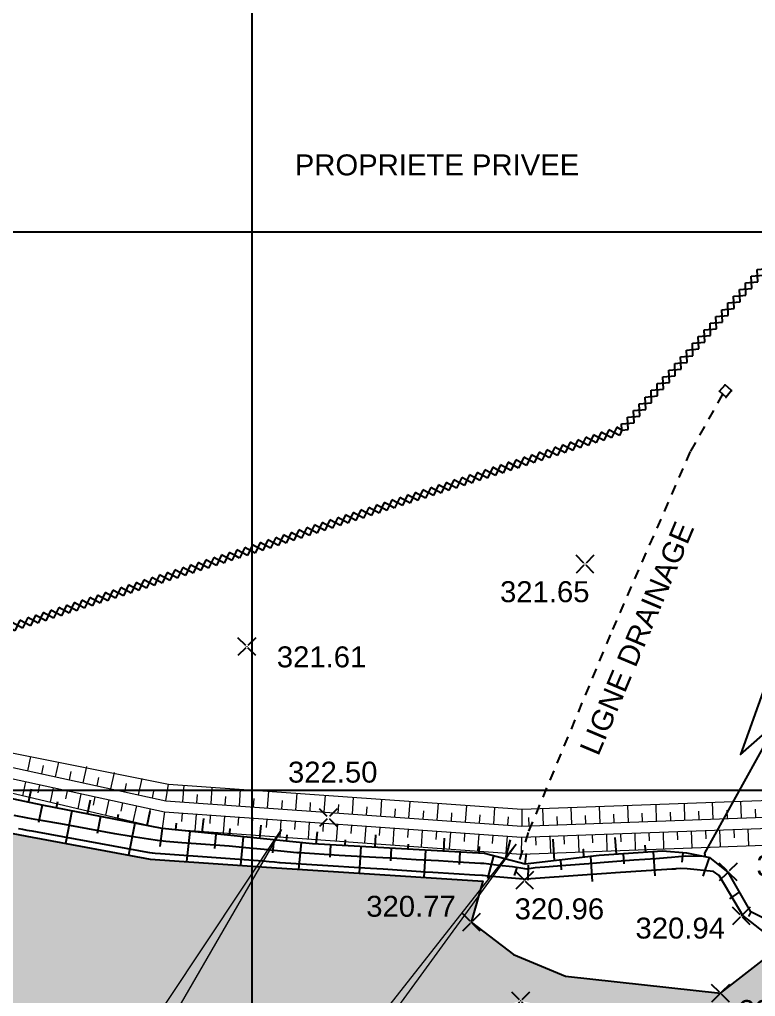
# Model space of a CAD drawing. Extents: x 109417 to 110207, y -57085 to -56659.
# Drawn here: x 109631.1 to 109697, y -56995.2 to -56907.7 of the extents above; entities that cross this region are included whole.
import ezdxf
from ezdxf.enums import TextEntityAlignment as Align

# ---------------------------------------------------------------- set-up
doc = ezdxf.new("R2010")
doc.units = 0
doc.header["$MEASUREMENT"] = 0
doc.linetypes.add('DOT', pattern=[0.55, 0.3, -0.25])
for name, color, linetype in [('Bati', 7, 'Continuous'), ('CLOTURE', 7, 'Continuous'), ('colore lago', 131, 'Continuous'), ('Contorno lago', 150, 'Continuous'), ('Coordinate', 2, 'Continuous'), ('Curve livello', 2, 'Continuous'), ('LIN018CO', 6, 'Continuous'), ('LIN035CO', 1, 'Continuous'), ('LIN050CO', 3, 'Continuous'), ('LINCOLO-ROSSO-025', 10, 'Continuous'), ('LINCOLO-ROSSO-050', 20, 'Continuous'), ('Scarpate', 2, 'Continuous'), ('TEXT035', 1, 'Continuous'), ('TRATTCOLO-32', 255, 'Continuous')]:
    doc.layers.add(name, color=color, linetype=linetype)
doc.styles.add('ARIAL', font='arial.ttf')

# ---------------------------------------------------------------- blocks, each defined once
blk = doc.blocks.new('GRILLAGE')
at = {"color": 0}
for p, q in [((0, 0.385), (0, 0.385)), ((0, 0), (0.385, 0.385)), ((0, 0), (0.385, -0.385)), ((0.385, 0.385), (1.16, -0.385)), ((0.385, -0.385), (1.16, 0.385)), ((1.16, -0.385), (1.93, 0.385)), ((1.16, 0.385), (1.93, -0.385)), ((1.93, 0.385), (2.705, -0.385)), ((1.93, -0.385), (2.705, 0.385)), ((2.705, -0.385), (3.475, 0.385)), ((2.705, 0.385), (3.475, -0.385)), ((3.475, 0.385), (4.255, -0.385)), ((3.475, -0.385), (4.255, 0.385)), ((4.255, -0.385), (5.025, 0.385)), ((4.255, 0.385), (5.025, -0.385)), ((5.025, 0.385), (5.8, -0.385)), ((5.025, -0.385), (5.8, 0.385)), ((5.8, -0.385), (6.57, 0.385)), ((5.8, 0.385), (6.57, -0.385)), ((6.57, 0.385), (7.345, -0.385)), ((6.57, -0.385), (7.345, 0.385)), ((7.345, 0.385), (7.73, 0)), ((7.345, -0.385), (7.73, 0))]:
    blk.add_line(p, q, dxfattribs=at)
blk = doc.blocks.new('INVISIBLE')
at = {"color": 0}
for p, q in [((-0.037, 0), (0.037, 0)), ((0, -0.037), (0, 0.037))]:
    blk.add_line(p, q, dxfattribs=at)
at = {"flags": 1}
for tag, p in [('POINTNUMBER', (0, 0)), ('COMMENT', (0, -1.25))]:
    blk.add_attdef(tag, p, '', height=1, dxfattribs=at)
blk = doc.blocks.new('quote')
at = {"layer": 'LIN018CO'}
for p, q in [((0.001, 0.001), (-0.001, -0.001)), ((0.001, -0.001), (-0.001, 0.001))]:
    blk.add_line(p, q, dxfattribs=at)
at = {"layer": 'LIN035CO'}
for p, q in [((-0.013, 0.013), (-0.106, 0.106)), ((0.106, 0.106), (0.013, 0.013)), ((-0.013, -0.013), (-0.106, -0.106)), ((0.106, -0.106), (0.013, -0.013))]:
    blk.add_line(p, q, dxfattribs=at)
at = {"layer": 'TEXT035', "style": 'ARIAL'}
blk.add_attdef('VALORE', text='', height=0.25, dxfattribs=at).set_placement((0, 0.33), align=Align.CENTER)
blk = doc.blocks.new('quoteR')
at = {"layer": 'LIN018CO'}
for p, q in [((0.005, 0.005), (-0.005, -0.005)), ((0.005, -0.005), (-0.005, 0.005))]:
    blk.add_line(p, q, dxfattribs=at)
at = {"layer": 'LINCOLO-ROSSO-025'}
for p, q in [((-0.1, 0.1), (-0.795, 0.795)), ((0.795, 0.795), (0.1, 0.1)), ((-0.1, -0.1), (-0.795, -0.795)), ((0.795, -0.795), (0.1, -0.1))]:
    blk.add_line(p, q, dxfattribs=at)
at = {"layer": 'LINCOLO-ROSSO-025', "style": 'ARIAL'}
blk.add_attdef('VALORE', text='', height=1.875, dxfattribs=at).set_placement((0, 2.474), align=Align.CENTER)

msp = doc.modelspace()

# ---------------------------------------------------------------- hatches: boundary and pattern name
at = {"layer": 'colore lago', "linetype": 'Continuous', "lineweight": 0}
h = msp.add_hatch(color=256, dxfattribs=at)
h.paths.add_polyline_path([(109787.607, -56851.909), (109781.374, -56851.449), (109780.949, -56859.593), (109779.775, -56865.319), (109777.001, -56871.497), (109761.391, -56890.187), (109747.224, -56907.079), (109737.978, -56923.583), (109734.471, -56930.887), (109731.694, -56934.795), (109728.436, -56926.156), (109726.511, -56919.287), (109725.837, -56918.904), (109723.973, -56919.58), (109723.988, -56920.171), (109724.888, -56921.996), (109726.863, -56926.685), (109729.712, -56933.551), (109730.097, -56935.764), (109729.462, -56938.822), (109727.856, -56942.641), (109725.242, -56949.193), (109721.697, -56959.227), (109717.196, -56965.971), (109710.076, -56979.677), (109705.373, -56986.684), (109701.277, -56990.549), (109698.942, -56990.929), (109693.841, -56994.905), (109679.969, -56993.381), (109675.304, -56991.429), (109671.531, -56988.549), (109672.55, -56984.88), (109653.63, -56983.645), (109642.782, -56982.891), (109631.732, -56980.846), (109619.991, -56978.617), (109604.845, -56973.59), (109588.969, -56970.965), (109582.676, -56968.702), (109574.178, -56970.162), (109556.627, -56973.838), (109544.428, -56977.023), (109537.378, -56977.411), (109529.99, -56983.704), (109523.028, -56985.896), (109504.687, -56990.299), (109474.817, -56995.139), (109462.524, -56996.172), (109455.385, -56992.543), (109434.357, -56995.751), (109426.559, -57072.876), (109443.284, -57068.136), (109457.142, -57072.469), (109469.867, -57074.214), (109485.464, -57070.671), (109500.677, -57067.369), (109507.825, -57065.235), (109518.431, -57063.959), (109536.187, -57062.345), (109553.899, -57060.589), (109570.418, -57058.693), (109577.915, -57055.241), (109603.353, -57044.784), (109616.537, -57039.237), (109630.826, -57038.192), (109653.396, -57035.26), (109668.509, -57031.141), (109680.931, -57024.619), (109688.723, -57019.638), (109694.725, -57013.245), (109701.19, -57003.464), (109706.469, -56996.467), (109718.692, -56977.274), (109733.25, -56949.313), (109744.002, -56925.912), (109749.941, -56914.958), (109758.165, -56904.008), (109766.502, -56894.13), (109776.242, -56880.6), (109781.219, -56873.706), (109786.152, -56861.957)])
h.paths.add_polyline_path([(109691.743, -56996.42), (109692.295, -56997.489), (109693.646, -56999.261), (109687.045, -57013.29), (109681.623, -57017.686), (109671.799, -57022.132), (109664.058, -57022.737), (109658.721, -57023.311), (109655.784, -57021.935), (109654.806, -57020.19), (109664.117, -57019.272), (109670.219, -57014.457), (109667.734, -57010.763), (109669.661, -57007.649), (109667.048, -57004.165), (109669.356, -57001.462), (109673.817, -56996.222), (109675.953, -56995.596), (109680.301, -56996.471), (109687.584, -56995.841)], flags=16)
at = {"layer": 'TRATTCOLO-32', "linetype": 'Continuous', "lineweight": 0}
for points in [[(109565.488, -57007.986), (109641.94, -57007.986), (109641.94, -57001.99), (109654.523, -56980.257), (109640.853, -57000.795), (109565.488, -57000.795)], [(109650.34, -57016.214), (109675.554, -56981.544), (109649.253, -57015.018), (109573.888, -57015.018), (109573.888, -57022.209), (109650.34, -57022.209)]]:
    msp.add_hatch(color=256, dxfattribs=at).paths.add_polyline_path(points)

# ---------------------------------------------------------------- linework, layer by layer
at = {"layer": 'Bati', "linetype": 'Continuous'}
for p, q in [((109693.75, -56940.989, 321.588), (109694.252, -56940.431, 321.59)), ((109694.842, -56940.944, 321.577), (109694.252, -56940.431, 321.59)), ((109693.75, -56940.989, 321.588), (109694.341, -56941.521, 321.575)), ((109694.842, -56940.944, 321.577), (109694.341, -56941.521, 321.575))]:
    msp.add_line(p, q, dxfattribs=at)
at = {"layer": 'Contorno lago', "linetype": 'Continuous', "elevation": 322.711, "flags": 128}
msp.add_lwpolyline([(109619.991, -56978.617), (109631.732, -56980.846), (109642.782, -56982.891), (109653.63, -56983.645), (109672.55, -56984.88), (109671.531, -56988.549), (109675.304, -56991.429), (109679.969, -56993.381), (109693.841, -56994.905), (109698.942, -56990.929)], dxfattribs=at)
at = {"layer": 'Coordinate'}
for p, q in [((109651.885, -56699.754), (109651.885, -57064.686)), ((109820.327, -56926.75), (109416.601, -56926.75)), ((109709.132, -56976.75), (109416.601, -56976.75))]:
    msp.add_line(p, q, dxfattribs=at)
at = {"layer": 'Curve livello', "linetype": 'Continuous', "flags": 128}
for points in [[(109697.93, -56967.113), (109695.641, -56973.517), (109697.601, -56971.786)], [(109698.876, -56970.659), (109692.399, -56982.374), (109692.47, -56982.678), (109692.439, -56982.675), (109690.717, -56982.639), (109689.464, -56982.758), (109689.079, -56982.795), (109688.068, -56982.874), (109686.097, -56982.995), (109684.17, -56983.145), (109683.065, -56983.231), (109682.056, -56983.312), (109679.98, -56983.481), (109678.117, -56983.61), (109677.253, -56983.682), (109676.541, -56983.791), (109676.331, -56983.758), (109675.22, -56983.583), (109673.994, -56983.481), (109672.648, -56983.29), (109672.351, -56983.275), (109670.337, -56983.169), (109668.602, -56983.058), (109666.598, -56982.953), (109664.849, -56982.84), (109662.988, -56982.743), (109661.303, -56982.654), (109659.695, -56982.57), (109656.137, -56982.341), (109655.921, -56982.329), (109654.464, -56982.189), (109652.985, -56982.047), (109651.329, -56981.887), (109649.861, -56981.746), (109645.618, -56981.449), (109644.172, -56981.311), (109643.418, -56981.239), (109642.626, -56981.109), (109641.077, -56980.857), (109639.62, -56980.619), (109634.79, -56979.727), (109633.191, -56979.463), (109632.476, -56979.345), (109631.819, -56979.22), (109630.594, -56978.988)]]:
    msp.add_lwpolyline(points, dxfattribs=at)
at = {"layer": 'LIN018CO', "linetype": 'Continuous', "lineweight": 0, "elevation": 322.711}
msp.add_lwpolyline([(109654.523, -56980.257), (109641.94, -57001.99), (109641.94, -57007.986), (109565.488, -57007.986), (109565.488, -57000.795), (109640.853, -57000.795)], close=True, dxfattribs=at)
at = {"layer": 'LIN018CO', "linetype": 'Continuous', "lineweight": 0}
msp.add_lwpolyline([(109650.34, -57016.214), (109650.34, -57022.209), (109573.888, -57022.209), (109573.888, -57015.018), (109649.253, -57015.018), (109675.554, -56981.544)], close=True, dxfattribs=at)
at = {"layer": 'LIN050CO', "linetype": 'DOT', "ltscale": 3}
for p, q in [((109694.024, -56941.278, 321.572), (109691.137, -56946.403, 321.652)), ((109691.137, -56946.403, 321.652), (109683.966, -56962.802, 321.503)), ((109683.966, -56962.802, 321.503), (109676.619, -56980.509, 321.465)), ((109676.619, -56980.509, 321.465), (109675.378, -56984.371, 320.791))]:
    msp.add_line(p, q, dxfattribs=at)
at = {"layer": 'LINCOLO-ROSSO-025', "linetype": 'Continuous', "lineweight": 0}
for p, q in [((109632.07, -56973.715, 322.711), (109631.796, -56974.979, 322.711)), ((109633.195, -56974.516, 322.711), (109633.035, -56975.249, 322.711)), ((109634.558, -56974.214, 322.711), (109634.275, -56975.518, 322.711)), ((109637.073, -56974.592, 322.711), (109636.754, -56976.058, 322.711)), ((109635.674, -56975.055, 322.711), (109635.514, -56975.788, 322.711)), ((109639.552, -56975.131, 322.711), (109639.233, -56976.597, 322.711)), ((109631.382, -56977.217, 322.711), (109631.653, -56975.972, 322.711)), ((109632.733, -56976.974, 322.711), (109632.893, -56976.241, 322.711)), ((109638.153, -56975.594, 322.711), (109637.993, -56976.327, 322.711)), ((109640.632, -56976.133, 322.711), (109640.473, -56976.866, 322.711)), ((109642.031, -56975.67, 322.711), (109641.712, -56977.136, 322.711)), ((109644.191, -56977.675, 322.711), (109644.405, -56976.186, 322.711)), ((109645.779, -56976.284, 322.711), (109645.673, -56977.78, 322.711)), ((109633.852, -56977.8, 322.711), (109634.132, -56976.511, 322.711)), ((109635.213, -56977.513, 322.711), (109635.372, -56976.78, 322.711)), ((109636.322, -56978.383, 322.711), (109636.611, -56977.05, 322.711)), ((109637.692, -56978.052, 322.711), (109637.851, -56977.32, 322.711)), ((109643.111, -56976.673, 322.711), (109642.952, -56977.405, 322.711)), ((109646.991, -56977.122, 322.711), (109646.938, -56977.87, 322.711)), ((109648.31, -56976.464, 322.711), (109648.203, -56977.96, 322.711)), ((109649.522, -56977.302, 322.711), (109649.469, -56978.05, 322.711)), ((109650.84, -56976.643, 322.711), (109650.734, -56978.14, 322.711)), ((109653.371, -56976.823, 322.711), (109653.265, -56978.319, 322.711)), ((109655.902, -56977.003, 322.711), (109655.795, -56978.499, 322.711)), ((109658.432, -56977.183, 322.711), (109658.326, -56978.679, 322.711)), ((109638.791, -56978.966, 322.711), (109639.091, -56977.589, 322.711)), ((109640.171, -56978.592, 322.711), (109640.33, -56977.859, 322.711)), ((109641.261, -56979.548, 322.711), (109641.57, -56978.128, 322.711)), ((109652.053, -56977.481, 322.711), (109651.999, -56978.229, 322.711)), ((109654.583, -56977.661, 322.711), (109654.53, -56978.409, 322.711)), ((109657.114, -56977.841, 322.711), (109657.061, -56978.589, 322.711)), ((109659.645, -56978.02, 322.711), (109659.592, -56978.769, 322.711)), ((109660.963, -56977.362, 322.711), (109660.857, -56978.858, 322.711)), ((109662.175, -56978.2, 322.711), (109662.122, -56978.948, 322.711)), ((109663.494, -56977.542, 322.711), (109663.388, -56979.038, 322.711)), ((109666.025, -56977.722, 322.711), (109665.918, -56979.218, 322.711)), ((109668.555, -56977.901, 322.711), (109668.449, -56979.398, 322.711)), ((109671.086, -56978.081, 322.711), (109670.98, -56979.577, 322.711)), ((109682.97, -56978.18, 322.711), (109683.026, -56979.679, 322.711)), ((109685.506, -56978.086, 322.711), (109685.561, -56979.585, 322.711)), ((109688.041, -56977.992, 322.711), (109688.096, -56979.491, 322.711)), ((109690.576, -56977.898, 322.711), (109690.632, -56979.397, 322.711)), ((109693.112, -56977.805, 322.711), (109693.167, -56979.304, 322.711)), ((109695.647, -56977.711, 322.711), (109695.702, -56979.21, 322.711)), ((109642.65, -56979.131, 322.711), (109642.809, -56978.398, 322.711)), ((109644.049, -56978.667, 322.711), (109643.835, -56980.156, 322.711)), ((109645.602, -56979.53, 322.711), (109645.656, -56978.781, 322.711)), ((109646.815, -56980.368, 322.711), (109646.921, -56978.871, 322.711)), ((109648.133, -56979.709, 322.711), (109648.186, -56978.961, 322.711)), ((109649.345, -56980.547, 322.711), (109649.452, -56979.051, 322.711)), ((109664.706, -56978.38, 322.711), (109664.653, -56979.128, 322.711)), ((109667.237, -56978.56, 322.711), (109667.184, -56979.308, 322.711)), ((109669.768, -56978.739, 322.711), (109669.714, -56979.487, 322.711)), ((109672.298, -56978.919, 322.711), (109672.245, -56979.667, 322.711)), ((109673.617, -56978.261, 322.711), (109673.511, -56979.757, 322.711)), ((109676.067, -56978.435, 322.711), (109676.041, -56979.937, 322.711)), ((109677.9, -56978.367, 322.711), (109677.955, -56979.866, 322.711)), ((109679.195, -56979.07, 322.711), (109679.223, -56979.819, 322.711)), ((109680.435, -56978.273, 322.711), (109680.49, -56979.772, 322.711)), ((109681.73, -56978.976, 322.711), (109681.758, -56979.725, 322.711)), ((109684.266, -56978.882, 322.711), (109684.293, -56979.632, 322.711)), ((109686.801, -56978.788, 322.711), (109686.829, -56979.538, 322.711)), ((109689.336, -56978.695, 322.711), (109689.364, -56979.444, 322.711)), ((109691.872, -56978.601, 322.711), (109691.899, -56979.351, 322.711)), ((109694.407, -56978.507, 322.711), (109694.435, -56979.257, 322.711)), ((109696.942, -56978.414, 322.711), (109696.97, -56979.163, 322.711)), ((109650.664, -56979.889, 322.711), (109650.717, -56979.141, 322.711)), ((109651.876, -56980.727, 322.711), (109651.982, -56979.231, 322.711)), ((109653.195, -56980.069, 322.711), (109653.248, -56979.321, 322.711)), ((109654.407, -56980.907, 322.711), (109654.513, -56979.41, 322.711)), ((109655.725, -56980.248, 322.711), (109655.778, -56979.5, 322.711)), ((109656.938, -56981.086, 322.711), (109657.044, -56979.59, 322.711)), ((109658.256, -56980.428, 322.711), (109658.309, -56979.68, 322.711)), ((109659.468, -56981.266, 322.711), (109659.575, -56979.77, 322.711)), ((109660.787, -56980.608, 322.711), (109660.84, -56979.86, 322.711)), ((109661.999, -56981.446, 322.711), (109662.105, -56979.95, 322.711)), ((109674.829, -56979.099, 322.711), (109674.776, -56979.847, 322.711)), ((109676.66, -56979.163, 322.711), (109676.687, -56979.913, 322.711)), ((109663.318, -56980.788, 322.711), (109663.371, -56980.039, 322.711)), ((109664.53, -56981.626, 322.711), (109664.636, -56980.129, 322.711)), ((109665.848, -56980.967, 322.711), (109665.901, -56980.219, 322.711)), ((109667.06, -56981.805, 322.711), (109667.167, -56980.309, 322.711)), ((109668.379, -56981.147, 322.711), (109668.432, -56980.399, 322.711)), ((109669.591, -56981.985, 322.711), (109669.697, -56980.489, 322.711)), ((109670.91, -56981.327, 322.711), (109670.963, -56980.579, 322.711)), ((109672.122, -56982.165, 322.711), (109672.228, -56980.668, 322.711)), ((109673.44, -56981.506, 322.711), (109673.494, -56980.758, 322.711)), ((109679.879, -56981.546, 322.711), (109679.851, -56980.797, 322.711)), ((109681.174, -56982.249, 322.711), (109681.119, -56980.75, 322.711)), ((109682.414, -56981.452, 322.711), (109682.387, -56980.703, 322.711)), ((109683.71, -56982.155, 322.711), (109683.654, -56980.656, 322.711)), ((109684.95, -56981.359, 322.711), (109684.922, -56980.609, 322.711)), ((109686.245, -56982.061, 322.711), (109686.19, -56980.562, 322.711)), ((109687.485, -56981.265, 322.711), (109687.457, -56980.515, 322.711)), ((109688.781, -56981.968, 322.711), (109688.725, -56980.469, 322.711)), ((109690.021, -56981.171, 322.711), (109689.993, -56980.422, 322.711)), ((109691.316, -56981.874, 322.711), (109691.261, -56980.375, 322.711)), ((109692.556, -56981.077, 322.711), (109692.528, -56980.328, 322.711)), ((109693.851, -56981.78, 322.711), (109693.796, -56980.281, 322.711)), ((109695.091, -56980.984, 322.711), (109695.064, -56980.234, 322.711)), ((109696.387, -56981.686, 322.711), (109696.331, -56980.187, 322.711)), ((109674.653, -56982.344, 322.711), (109674.759, -56980.848, 322.711)), ((109676.024, -56980.938, 322.711), (109675.999, -56982.44, 322.711)), ((109677.344, -56981.64, 322.711), (109677.316, -56980.89, 322.711)), ((109678.639, -56982.342, 322.711), (109678.584, -56980.843, 322.711))]:
    msp.add_line(p, q, dxfattribs=at)
at = {"layer": 'LINCOLO-ROSSO-025', "linetype": 'Continuous', "lineweight": 0, "elevation": 322.711, "flags": 128}
for points in [[(109586.708, -56962.773), (109588.31, -56962.881), (109605.073, -56969.446), (109617.042, -56973.833), (109643.835, -56980.156), (109675.999, -56982.44), (109707.416, -56981.279), (109728.748, -56938.697), (109719.099, -56907.776), (109712.968, -56892.585), (109709.139, -56871.231), (109709.139, -56871.231)], [(109588.706, -56960.668), (109588.706, -56960.668), (109605.525, -56966.669), (109617.987, -56970.894), (109644.405, -56976.186), (109676.067, -56978.435), (109704.901, -56977.369), (109724.448, -56938.348), (109715.649, -56910.149)]]:
    msp.add_lwpolyline(points, dxfattribs=at)
at = {"layer": 'LINCOLO-ROSSO-050', "linetype": 'Continuous', "lineweight": 0, "elevation": 322.711, "flags": 128}
for points in [[(109581.044, -56962.149), (109588.414, -56962.344), (109604.851, -56968.482), (109617.32, -56972.855), (109644.049, -56978.667), (109676.024, -56980.938), (109706.473, -56979.813), (109727.135, -56938.566), (109717.678, -56908.258), (109711.987, -56892.751), (109708.399, -56871.531), (109703.835, -56863.926)], [(109581.07, -56961.149), (109588.608, -56961.349), (109605.191, -56967.542), (109617.593, -56971.891), (109644.191, -56977.675), (109676.041, -56979.937), (109705.844, -56978.835), (109726.061, -56938.479), (109716.808, -56908.827)]]:
    msp.add_lwpolyline(points, dxfattribs=at)
at = {"layer": 'Scarpate', "linetype": 'Continuous'}
for p, q in [((109633.108, -56978.067, 322.123), (109619.853, -56975.306, 322.232)), ((109631.895, -56977.814, 322.133), (109632.148, -56976.598, 321.755)), ((109633.108, -56978.067, 322.123), (109632.787, -56979.611, 322.123)), ((109643.835, -56980.156, 321.981), (109633.108, -56978.067, 322.123)), ((109634.399, -56978.318, 322.106), (109634.521, -56977.732, 322.106)), ((109637.168, -56978.858, 322.069), (109637.43, -56977.601, 321.681)), ((109635.769, -56978.585, 322.088), (109635.204, -56981.489, 320.767)), ((109638.316, -56979.081, 322.054), (109638.021, -56980.597, 322.054)), ((109639.836, -56979.377, 322.034), (109639.94, -56978.876, 322.034)), ((109642.52, -56979.9, 321.998), (109642.788, -56978.613, 321.602)), ((109641.396, -56979.681, 322.013), (109640.841, -56982.532, 320.766)), ((109645.076, -56980.283, 321.977), (109645.136, -56979.69, 321.977)), ((109647.436, -56980.524, 321.971), (109647.566, -56979.26, 321.594)), ((109652.583, -56981.05, 321.956), (109652.705, -56979.866, 321.609)), ((109643.835, -56980.156, 321.981), (109643.652, -56981.759, 321.981)), ((109657.307, -56981.533, 321.943), (109643.835, -56980.156, 321.981)), ((109646.313, -56980.409, 321.974), (109646.037, -56983.117, 320.767)), ((109648.656, -56980.649, 321.967), (109648.524, -56981.946, 321.967)), ((109649.871, -56980.773, 321.964), (109649.927, -56980.223, 321.964)), ((109654.976, -56981.295, 321.95), (109655.034, -56980.732, 321.95)), ((109657.652, -56981.552, 321.943), (109657.766, -56980.441, 321.621)), ((109662.928, -56981.842, 321.936), (109662.99, -56980.71, 321.594)), ((109651.111, -56980.9, 321.96), (109650.85, -56983.452, 320.767)), ((109653.846, -56981.179, 321.953), (109653.728, -56982.333, 321.953)), ((109656.305, -56981.431, 321.946), (109656.063, -56983.804, 320.767)), ((109672.703, -56982.38, 321.923), (109657.307, -56981.533, 321.943)), ((109658.935, -56981.623, 321.941), (109658.875, -56982.721, 321.941)), ((109660.236, -56981.694, 321.939), (109660.265, -56981.171, 321.939)), ((109665.882, -56982.005, 321.932), (109665.906, -56981.569, 321.932)), ((109669.056, -56982.179, 321.928), (109669.12, -56981.025, 321.562)), ((109674.603, -56982.892, 321.812), (109675.044, -56981.184, 321.545)), ((109678.985, -56983.048, 321.759), (109678.849, -56981.112, 321.551)), ((109684.517, -56982.465, 321.829), (109684.41, -56980.946, 321.551)), ((109687.153, -56982.28, 321.82), (109687.112, -56981.697, 321.82)), ((109661.627, -56981.771, 321.937), (109661.496, -56984.158, 320.765)), ((109664.362, -56981.921, 321.934), (109664.3, -56983.04, 321.934)), ((109667.417, -56982.089, 321.93), (109667.283, -56984.536, 320.763)), ((109670.518, -56982.26, 321.926), (109670.456, -56983.388, 321.926)), ((109672.237, -56982.354, 321.924), (109672.269, -56981.772, 321.924)), ((109676.344, -56983.361, 321.71), (109672.703, -56982.38, 321.923)), ((109676.344, -56983.361, 321.71), (109676.463, -56982.39, 321.71)), ((109682.986, -56982.573, 321.835), (109676.344, -56983.361, 321.71)), ((109681.619, -56982.735, 321.809), (109681.57, -56982.038, 321.809)), ((109688.641, -56982.175, 321.814), (109682.986, -56982.573, 321.835)), ((109685.116, -56982.423, 321.827), (109685.179, -56983.31, 321.827)), ((109687.815, -56982.233, 321.817), (109687.967, -56984.384, 320.761)), ((109690.842, -56982.362, 321.626), (109688.641, -56982.175, 321.814)), ((109690.468, -56982.33, 321.658), (109690.371, -56983.165, 321.658)), ((109692.921, -56982.769, 321.462), (109690.842, -56982.362, 321.626)), ((109673.524, -56982.601, 321.875), (109672.967, -56984.631, 321.875)), ((109676.627, -56983.437, 321.693), (109676.603, -56984.795, 320.942)), ((109679.505, -56982.986, 321.749), (109679.566, -56983.86, 321.749)), ((109682.195, -56982.667, 321.815), (109682.352, -56984.897, 320.684)), ((109692.818, -56982.749, 321.47), (109692.262, -56984.411, 320.805)), ((109694.526, -56984.054, 321.387), (109692.921, -56982.769, 321.462)), ((109696.57, -56987.627, 321.345), (109694.526, -56984.054, 321.387)), ((109695.537, -56985.822, 321.366), (109694.646, -56986.438, 320.877)), ((109696.57, -56987.627, 321.345), (109696.337, -56988.026, 321.345)), ((109699.194, -56988.917, 321.357), (109696.57, -56987.627, 321.345))]:
    msp.add_line(p, q, dxfattribs=at)
msp.add_lwpolyline([(109698.037, -56989.668), (109695.846, -56987.93), (109695.552, -56987.442), (109693.736, -56984.372), (109693.207, -56984.004), (109690.868, -56983.753), (109690.222, -56983.739), (109689.88, -56983.772), (109689.776, -56983.782), (109689.5, -56983.803), (109684.446, -56984.114), (109683.643, -56984.176), (109683.182, -56984.212), (109682.762, -56984.246), (109681.897, -56984.316), (109676.445, -56984.694), (109676.375, -56984.7), (109676.317, -56984.709), (109676.3, -56984.706), (109676.21, -56984.692), (109673.017, -56984.428), (109672.582, -56984.366), (109672.486, -56984.361), (109671.834, -56984.327), (109668.072, -56984.084), (109667.427, -56984.05), (109663.653, -56983.807), (109663.057, -56983.776), (109662.518, -56983.748), (109662.003, -56983.721), (109654.425, -56983.232), (109654.356, -56983.228), (109653.895, -56983.183), (109653.426, -56983.138), (109652.901, -56983.088), (109652.435, -56983.043), (109643.686, -56982.431), (109643.225, -56982.387), (109642.985, -56982.364), (109642.732, -56982.323), (109642.238, -56982.242), (109641.774, -56982.167), (109632.701, -56980.491), (109632.195, -56980.408), (109631.968, -56980.37), (109631.76, -56980.331), (109631.372, -56980.257), (109630.994, -56980.185)], dxfattribs=at)

# ---------------------------------------------------------------- block references
ref = msp.add_blockref('quote', (109681.712, -56956.484, 321.646), dxfattribs=dict(xscale=7.500000000000001, yscale=7.500000000000001, zscale=7.500000000000001, rotation=6.832412538883198e-07))
ref.add_attrib('VALORE', '321.65', dxfattribs={"layer": 'TEXT035', "height": 1.875, "rotation": 0, "style": 'ARIAL'}).set_placement((109678.108, -56959.889, 321.646), align=Align.CENTER)
ref = msp.add_blockref('quote', (109651.429, -56963.875, 321.607), dxfattribs=dict(xscale=7.500000000000001, yscale=7.500000000000001, zscale=7.500000000000001, rotation=6.832412538883198e-07))
ref.add_attrib('VALORE', '321.61', dxfattribs={"layer": 'TEXT035', "height": 1.875, "rotation": 0, "style": 'ARIAL'}).set_placement((109658.121, -56965.723, 321.607), align=Align.CENTER)
ref = msp.add_blockref('quote', (109694.526, -56984.054, 321.387), dxfattribs=dict(xscale=7.500000000000001, yscale=7.500000000000001, zscale=7.500000000000001, rotation=6.832412538883198e-07))
ref.add_attrib('VALORE', '321.39', dxfattribs={"layer": 'TEXT035', "height": 1.875, "rotation": 0, "style": 'ARIAL'}).set_placement((109701.076, -56984.411, 321.387), align=Align.CENTER)
ref = msp.add_blockref('quote', (109676.299, -56984.792, 320.956), dxfattribs=dict(xscale=7.500000000000001, yscale=7.500000000000001, zscale=7.500000000000001, rotation=6.832412538883198e-07))
ref.add_attrib('VALORE', '320.96', dxfattribs={"layer": 'TEXT035', "height": 1.875, "rotation": 0, "style": 'ARIAL'}).set_placement((109679.42, -56988.285, 320.956), align=Align.CENTER)
ref = msp.add_blockref('quote', (109671.531, -56988.549, 320.769), dxfattribs=dict(xscale=7.500000000000001, yscale=7.500000000000001, zscale=7.500000000000001, rotation=6.832412538883198e-07))
ref.add_attrib('VALORE', '320.77', dxfattribs={"layer": 'TEXT035', "height": 1.875, "rotation": 0, "style": 'ARIAL'}).set_placement((109666.129, -56988.056, 320.769), align=Align.CENTER)
ref = msp.add_blockref('quote', (109695.716, -56987.985, 320.938), dxfattribs=dict(xscale=7.500000000000001, yscale=7.500000000000001, zscale=7.500000000000001, rotation=6.832412538883198e-07))
ref.add_attrib('VALORE', '320.94', dxfattribs={"layer": 'TEXT035', "height": 1.875, "rotation": 0, "style": 'ARIAL'}).set_placement((109690.238, -56990.009, 320.938), align=Align.CENTER)
ref = msp.add_blockref('quote', (109675.953, -56995.596, 320.763), dxfattribs=dict(xscale=7.500000000000001, yscale=7.500000000000001, zscale=7.500000000000001, rotation=6.832412538883198e-07))
ref.add_attrib('VALORE', '320.76', dxfattribs={"layer": 'TEXT035', "height": 1.875, "rotation": 0, "style": 'ARIAL'}).set_placement((109678.988, -56999.229, 320.763), align=Align.CENTER)
ref = msp.add_blockref('quote', (109693.841, -56994.905, 320.766), dxfattribs=dict(xscale=7.500000000000001, yscale=7.500000000000001, zscale=7.500000000000001, rotation=6.832412538883198e-07))
ref.add_attrib('VALORE', '320.77', dxfattribs={"layer": 'TEXT035', "height": 1.875, "rotation": 0, "style": 'ARIAL'}).set_placement((109699.474, -56997.39, 320.766), align=Align.CENTER)
at = {"layer": 'Bati'}
for p in [(109694.252, -56940.431, 321.59), (109693.75, -56940.989, 321.588), (109693.759, -56940.998, 321.588), (109694.842, -56940.944, 321.577), (109694.341, -56941.521, 321.575)]:
    msp.add_blockref('INVISIBLE', p, dxfattribs=at)
at = {"layer": 'CLOTURE', "row_count": 1, "row_spacing": 0}
for p, xscale, rotation, column_count, column_spacing in [((109623.72, -56910.581, 323.245), 1.107582473042629, 34.65157694035418, 2, 8.561612537741917), ((109685.017, -56944.484, 321.707), 1.035272420401939, 48.74223620619492, 6, 8.00265582939889), ((109685.017, -56944.484, 321.707), 0.9433754436955217, 197.9013682868673, 8, 7.292292197762777)]:
    msp.add_blockref('GRILLAGE', p, dxfattribs=dict(at, xscale=xscale, rotation=rotation, column_count=column_count, column_spacing=column_spacing))
at = {"layer": 'LINCOLO-ROSSO-025', "linetype": 'Continuous', "lineweight": 0}
ref = msp.add_blockref('quoteR', (109658.72, -56979.192, 322.711), dxfattribs=dict(at, rotation=6.836859276624092e-07))
ref.add_attrib('VALORE', '322.50', dxfattribs={"height": 1.875, "rotation": 0, "style": 'ARIAL'}).set_placement((109659.123, -56976.046, 322.711), align=Align.CENTER)
at = {"layer": 'Scarpate', "linetype": 'Continuous', "rotation": 359.9999993179816}
msp.add_blockref('INVISIBLE', (109649.927, -56980.223, 321.964), dxfattribs=at)
at = {"layer": 'Scarpate', "linetype": 'Continuous'}
for p in [(109687.112, -56981.697, 321.82), (109681.57, -56982.038, 321.809), (109687.815, -56982.233, 321.817), (109690.468, -56982.33, 321.658), (109679.505, -56982.986, 321.749), (109682.195, -56982.667, 321.815)]:
    msp.add_blockref('INVISIBLE', p, dxfattribs=at)

# ---------------------------------------------------------------- texts
at = {"layer": 'TEXT035', "style": 'ARIAL'}
msp.add_text('PROPRIETE PRIVEE', height=1.875, rotation=0, dxfattribs=at).set_placement((109655.724, -56921.674))
at = {"layer": 'TEXT035', "linetype": 'Continuous', "lineweight": 0, "style": 'ARIAL'}
msp.add_text('LIGNE DRAINAGE', height=1.875, rotation=67.19206, dxfattribs=at).set_placement((109682.901, -56973.746))

doc.saveas('drawing.dxf')
